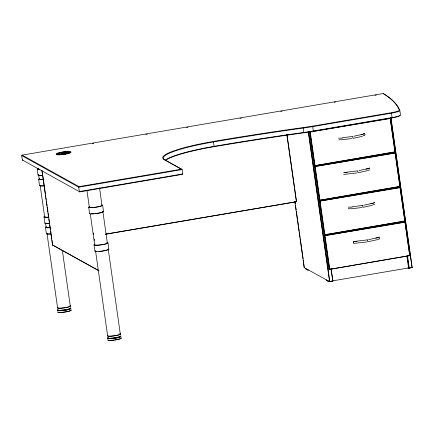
<?xml version="1.0" encoding="UTF-8"?>
<svg xmlns="http://www.w3.org/2000/svg" width="434" height="434" viewBox="0 0 434 434"><rect width="100%" height="100%" fill="white"/><g stroke="black" fill="none" stroke-linecap="round" stroke-linejoin="round"><path stroke-width="0.65" d="M362.428 136.336L353.01 138.365L352.717 136.428L342.155 137.811M368.303 170.497L357.969 172.786L357.676 170.85L344.71 172.423M181.58 169.157L78.999 186.647L78.733 187.184L79.362 191.578L79.748 191.877L182.323 174.387L182.768 173.947L182.144 169.553L164.117 159.468A64.476 9.309 -8.1 0 1 213.327 141.473A438.118 63.245 -8.1 0 1 300.681 127.911L303.089 127.58A53.979 7.79 -8.1 0 0 312.556 126.142L391.311 112.71A10.253 1.481 -8.1 0 0 399.34 110.046A944.086 136.287 -8.1 0 0 385.175 94.753L383.233 93.532L22.139 155.112L21.7 155.551L22.324 159.94L22.888 160.341M308.46 131.578L329.824 281.709L304.218 267.653L303.301 260.037M394.354 151.645L395.011 152.008L390.209 118.281L395.011 152.008L314.764 165.696L314.108 165.327L309.306 131.605M399.931 186.577L395.13 152.849L394.473 152.48L314.227 166.168L319.028 199.895L319.684 200.258L399.931 186.577L395.13 152.849L314.883 166.531L314.227 166.168M404.851 221.139L400.05 187.412L399.389 187.043L319.147 200.73L323.948 234.458L324.605 234.821L404.851 221.139L400.05 187.412L319.804 201.094L319.147 200.73M409.11 255.338L409.767 255.702L404.971 221.975L404.309 221.611L324.068 235.293L328.863 269.02L329.525 269.384L409.767 255.702L404.971 221.975L324.724 235.657L324.068 235.293M372.307 205.32L362.889 207.349L362.558 205.428M378.095 239.503L367.761 241.792L367.43 239.872M409.566 255.545L329.525 269.384L324.724 235.657L404.83 222.251M394.821 151.862L314.764 165.696L309.968 131.969L392.054 117.939A10.253 1.481 -8.1 0 0 400.088 115.276M399.736 186.425L319.684 200.258L314.883 166.531L394.994 153.115M404.656 220.987L324.605 234.821L319.804 201.094L399.915 187.678M331.229 281.308L331.668 280.869M362.211 134.773C365.135 131.377 366.54 136.564 362.987 135.755M367.766 168.918L369.556 168.094M372.09 203.758L374.471 202.656M378.155 237.653L379.435 237.072L375.822 238.179M68.073 152.996A5.55 0.803 -8.1 0 0 68.908 152.605L65.192 152.67L63.619 153.245L66.304 153.484M64.172 153.262L68.908 152.605M391.029 118.151L412.137 267.675L390.768 117.538M338.856 139.949L340.679 139.58M361.072 134.746L364.668 133.634M366.036 169.168L369.643 168.066M370.951 203.73L374.564 202.629M367.913 168.593L358.804 170.66M377.786 237.577L368.596 239.666M362.124 134.404L353.846 136.238M372.003 203.389L363.725 205.222M350.558 208.564L348.735 208.933L348.589 207.994M362.612 205.434L352.034 206.796M367.484 239.877L354.502 241.429M92.485 143.48L93.82 143.253M145.905 134.372L147.24 134.144M186.636 127.422L187.971 127.195M240.056 118.314L241.396 118.086M280.793 111.37L282.127 111.142M334.213 102.256L335.547 102.028M374.943 95.312L376.283 95.084M21.7 155.551L78.733 187.184L182.144 169.553L164.594 159.821A64.053 9.244 -8.1 0 1 213.474 141.94A437.684 63.18 -8.1 0 1 300.746 128.393L303.149 128.057A54.418 7.855 -8.1 0 0 312.697 126.609L391.463 113.176A10.676 1.541 -8.1 0 0 399.822 110.399L400.446 114.793A10.676 1.541 -8.1 0 1 392.086 117.571L313.321 131.003A54.418 7.855 -8.1 0 1 303.773 132.451L301.37 132.788A437.684 63.18 -8.1 0 0 214.103 146.329A64.053 9.244 -8.1 0 0 165.056 160.471M309.968 131.969L390.079 118.553M79.362 191.578L182.768 173.947M105.484 234.116L296.552 201.712L105.505 234.295M308.156 269.926L305.547 268.782L305.487 268.364M328.863 269.02L329.9 268.841M328.777 281.362L326.167 280.218L326.108 279.8M407.455 255.621L409.24 268.169L408.551 267.935L332.444 280.912L332.883 281.156L331.099 268.608M326.167 280.218L328.744 281.731L330.61 281.416M410.645 267.767L408.166 268.19L407.776 267.892M412.3 267.615L408.991 268.179L407.206 255.631M351.882 138.554L341.222 139.846M356.84 172.976L343.663 174.425M361.761 207.539L351.101 208.83M366.632 241.988L353.455 243.431M368.569 170.095L369.909 169.922M372.866 204.745L374.83 204.485M378.361 239.101L379.701 238.928L379.549 237.989M338.596 138.093L342.263 138.224M343.538 172.504L347.271 172.369M348.475 207.078L352.142 207.213M357.063 241.375L353.33 241.516L353.46 242.443M22.139 155.112L78.999 186.647M22.324 159.94L79.748 191.877M41.908 170.464L52.514 244.982L98.73 270.621M52.514 244.982L99.012 270.816M305.547 268.782L308.124 270.295L307.679 269.579M383.233 93.532L383.629 93.831A944.53 136.347 -8.1 0 1 399.822 110.399M328.744 281.731L328.299 281.015M391.463 113.176L392.086 117.571M397.376 186.587L397.571 187.927M406.859 256.044L408.551 267.935M353.347 241.521L353.477 242.449M312.697 126.609L313.321 131.003M330.936 268.668L332.883 281.156L329.574 281.72L308.205 131.589M310.245 132.164L314.986 165.473M315.165 166.727L319.907 200.036M320.086 201.295L324.827 234.599M325.012 235.863L329.753 269.156M303.149 128.057L303.773 132.451M287.026 134.784L296.552 201.712M286.803 134.431L296.357 201.566M295.028 201.886L295.31 203.893M295.5 205.228L296.167 209.904M296.357 211.244L298.353 225.279M298.543 226.613L299.21 231.295M299.4 232.629L300.068 237.311M300.257 238.646L303.111 258.697M294.773 201.3L304.218 267.653M213.474 141.94L214.103 146.329M102.636 205.271L103.525 211.548M107.99 242.921L108.885 249.192M99.505 187.83L102.001 205.358M102.891 211.635L107.355 243.007M108.25 249.284L120.305 333.99M93.381 233.025L93.57 234.365M94.238 239.063L94.433 240.409M86.914 190.238L89.317 207.116M90.305 214.054L94.672 244.76M95.567 251.036L107.621 335.748M88.682 207.202L89.572 213.474M94.037 244.852L94.932 251.123M62.36 250.494L70.259 306.013M42.136 170.839L42.706 174.853M42.895 176.193L45.375 193.597M45.565 194.937L45.754 196.271M45.944 197.611L46.232 199.618M46.422 200.958L46.612 202.298M46.801 203.638L47.089 205.645M47.279 206.98L47.946 211.667M48.136 213.007L48.803 217.689M48.993 219.029L49.66 223.716M49.85 225.056L50.138 227.063M50.328 228.398L50.518 229.738M50.707 231.078L50.995 233.085M51.185 234.425L51.852 239.107M52.042 240.447L52.709 245.134M38.675 175.005L39.272 179.188M40.161 185.459L44.631 216.837M45.521 223.109L46.118 227.291M47.013 233.568L57.576 307.82M37.15 168.821L38.04 175.092M38.637 179.275L39.532 185.551M43.997 216.924L44.886 223.201M45.483 227.383L46.378 233.66M313.305 131.366A53.979 7.79 -8.1 0 1 303.833 132.809L301.424 133.14A438.118 63.245 -8.1 0 0 214.071 146.697A64.476 9.309 -8.1 0 0 165.414 160.374M70.585 310.527A6.407 0.922 -8.1 0 1 69.722 310.907M69.483 310.988A6.407 0.922 -8.1 0 1 68.35 311.308M68.024 311.39A6.407 0.922 -8.1 0 1 66.218 311.764M65.832 311.829A6.407 0.922 -8.1 0 1 63.066 312.209M62.68 312.252A6.407 0.922 -8.1 0 1 58.666 312.274M38.838 169.081A6.407 0.922 -8.1 0 1 37.948 168.473M70.948 309.805A7.047 1.014 -8.1 0 1 64.661 312.106A7.047 1.014 -8.1 0 1 57.977 311.65M70.471 308.249A6.629 0.955 -8.1 0 1 64.406 310.375A6.629 0.955 -8.1 0 1 57.988 310.022M70.482 308.368A6.407 0.922 -8.1 0 1 64.205 310.37A6.407 0.922 -8.1 0 1 58.102 310.071A6.407 0.922 -8.1 0 0 65.919 309.67M70.536 308.048A6.407 0.922 -8.1 0 1 70.525 308.227M70.389 308.362A6.407 0.922 -8.1 0 1 69.641 308.737M69.424 308.818A6.407 0.922 -8.1 0 1 66.299 309.599M57.944 310.017A6.407 0.922 -8.1 0 1 57.966 309.724M70.124 305.861A6.407 0.922 -8.1 0 1 63.451 307.912A6.407 0.922 -8.1 0 1 57.977 307.418M70.454 307.755A6.83 0.987 -8.1 0 1 64.568 309.952A6.83 0.987 -8.1 0 1 57.738 309.621M70.156 305.661A6.83 0.987 -8.1 0 1 63.635 307.95A6.83 0.987 -8.1 0 1 57.923 307.288M51.136 233.85A6.407 0.922 -8.1 0 1 47.149 233.725M50.246 227.573A6.407 0.922 -8.1 0 1 46.205 227.107M50.024 227.693A7.047 1.014 -8.1 0 1 46.275 226.776M50.919 233.969A7.047 1.014 -8.1 0 1 46.671 233.297M49.65 223.391A6.407 0.922 -8.1 0 1 45.754 223.309M69.256 152.833A5.978 0.863 -8.1 0 1 68.832 153.045M67.731 153.419A5.978 0.863 -8.1 0 1 66.548 153.717M66.218 153.788A5.978 0.863 -8.1 0 1 64.454 154.113M63.711 154.227A5.978 0.863 -8.1 0 1 60.847 154.526M57.689 154.265A5.978 0.863 -8.1 0 1 58.183 153.772M59.192 153.403A5.978 0.863 -8.1 0 1 59.724 153.251M60.961 152.958A5.978 0.863 -8.1 0 1 61.297 152.887M63.098 152.573A5.978 0.863 -8.1 0 1 63.841 152.47M69.049 152.274A5.978 0.863 -8.1 0 1 69.511 152.529M48.754 217.114A6.407 0.922 -8.1 0 1 44.897 216.506M44.485 185.823A7.047 1.014 -8.1 0 1 39.711 185.269M43.595 179.551A7.047 1.014 -8.1 0 1 39.239 178.754M43.774 179.432A6.407 0.922 -8.1 0 1 39.358 178.998M42.803 175.282A6.407 0.922 -8.1 0 1 38.74 175.114M42.581 175.401A7.047 1.014 -8.1 0 1 38.48 174.652M44.669 185.709A6.407 0.922 -8.1 0 1 41.973 185.844M41.452 185.828A6.407 0.922 -8.1 0 1 40.183 185.519M39.787 169.233A7.047 1.014 -8.1 0 1 37.942 168.213M48.95 217.195A7.047 1.014 -8.1 0 1 45.006 216.23M49.845 223.472A7.047 1.014 -8.1 0 1 45.185 222.843M119.914 333.567A6.83 0.987 -8.1 0 1 114.131 335.84A6.407 0.922 -8.1 0 1 107.833 335.487M107.86 335.287A6.83 0.987 -8.1 0 0 114.131 335.84A6.407 0.922 -8.1 0 0 120.006 333.746M120.826 335.802A6.83 0.987 -8.1 0 1 114.006 337.994A6.83 0.987 -8.1 0 1 107.844 337.538M120.891 337.739A7.047 1.014 -8.1 0 1 115.173 339.99A7.047 1.014 -8.1 0 1 107.811 339.73M120.869 336.415A6.629 0.955 -8.1 0 1 113.247 338.482A6.629 0.955 -8.1 0 1 108.229 337.869M120.647 336.562A6.407 0.922 -8.1 0 1 116.8 337.891A6.407 0.922 -8.1 0 1 110.247 338.661M109.672 338.661A6.407 0.922 -8.1 0 1 109.406 338.656M109.167 338.639A6.407 0.922 -8.1 0 1 108.305 337.923M106.932 242.514A7.047 1.014 -8.1 0 1 105.652 244.006A7.047 1.014 -8.1 0 1 96.646 245.291A7.047 1.014 -8.1 0 1 94.921 244.233M101.811 205.152A6.407 0.922 -8.1 0 1 95.415 207.202A6.407 0.922 -8.1 0 1 89.637 206.779M101.795 204.891A7.047 1.014 -8.1 0 1 95.61 207.268A7.047 1.014 -8.1 0 1 89.567 206.584M103.053 211.233A7.047 1.014 -8.1 0 1 97.379 213.414A7.047 1.014 -8.1 0 1 89.632 213.338M102.885 211.575A6.407 0.922 -8.1 0 1 102.684 211.895M102.429 212.042A6.407 0.922 -8.1 0 1 101.882 212.275M101.41 212.432A6.407 0.922 -8.1 0 1 99.912 212.834M99.57 212.91A6.407 0.922 -8.1 0 1 97.699 213.268M97.303 213.333A6.407 0.922 -8.1 0 1 94.932 213.637M93.815 213.734A6.407 0.922 -8.1 0 1 91.173 213.756M106.927 242.725A6.407 0.922 -8.1 0 1 101.572 244.738A6.407 0.922 -8.1 0 1 94.791 244.57M108.679 248.97A7.047 1.014 -8.1 0 1 101.643 251.221A7.047 1.014 -8.1 0 1 95.285 250.76M108.234 249.344A6.407 0.922 -8.1 0 1 107.789 249.691M107.632 249.767A6.407 0.922 -8.1 0 1 104.93 250.559M104.572 250.635A6.407 0.922 -8.1 0 1 102.663 250.982M102.267 251.042A6.407 0.922 -8.1 0 1 98.816 251.405M96.153 251.351A6.407 0.922 -8.1 0 1 95.578 251.096M120.847 338.298A6.407 0.922 -8.1 0 1 120.44 338.58M120.099 338.737A6.407 0.922 -8.1 0 1 119.155 339.057M118.873 339.138A6.407 0.922 -8.1 0 1 114.918 339.936M114.12 340.044A6.407 0.922 -8.1 0 1 108.261 340.039M120.587 336.144A6.407 0.922 -8.1 0 1 116.925 337.435A6.407 0.922 -8.1 0 1 110.502 338.238M109.108 338.222A6.407 0.922 -8.1 0 1 107.93 337.896M66.277 153.273A5.55 0.803 -8.1 0 1 58.237 153.907A5.55 0.803 -8.1 0 1 63.418 152.16A5.55 0.803 -8.1 0 1 68.881 152.394M69.011 152.752A5.55 0.803 -8.1 0 1 68.61 153.001M67.433 153.414A5.55 0.803 -8.1 0 1 66.63 153.625M66.337 153.69A5.55 0.803 -8.1 0 1 64.389 154.059M63.7 154.168A5.55 0.803 -8.1 0 1 61.042 154.444M58.21 154.287A5.55 0.803 -8.1 0 1 58.33 153.869M59.507 153.397A5.55 0.803 -8.1 0 1 59.746 153.332M61.145 152.99A5.55 0.803 -8.1 0 1 61.46 152.925M63.82 152.529A5.55 0.803 -8.1 0 1 64.167 152.486M68.784 152.383A5.55 0.803 -8.1 0 1 69.066 152.54M67.867 153.066A5.55 0.803 -8.1 0 1 66.597 153.414M70.52 152.025A7.47 1.08 -8.1 0 1 64.617 154.309A7.47 1.08 -8.1 0 1 56.214 154.314M56.952 153.815A7.47 1.08 -8.1 0 1 57.169 153.723M57.977 153.446A7.47 1.08 -8.1 0 1 58.286 153.354M59.74 152.98A7.47 1.08 -8.1 0 1 60.142 152.887M61.878 152.551A7.47 1.08 -8.1 0 1 62.333 152.475M60.679 154.113A5.978 0.863 -8.1 0 0 69.451 152.112A5.978 0.863 -8.1 0 0 60.467 152.638A5.978 0.863 -8.1 0 0 60.679 154.113M59.713 154.417A7.47 1.08 -8.1 0 0 70.926 151.943A7.47 1.08 -8.1 0 0 59.946 152.502A7.47 1.08 -8.1 0 0 59.713 154.417"/></g></svg>
